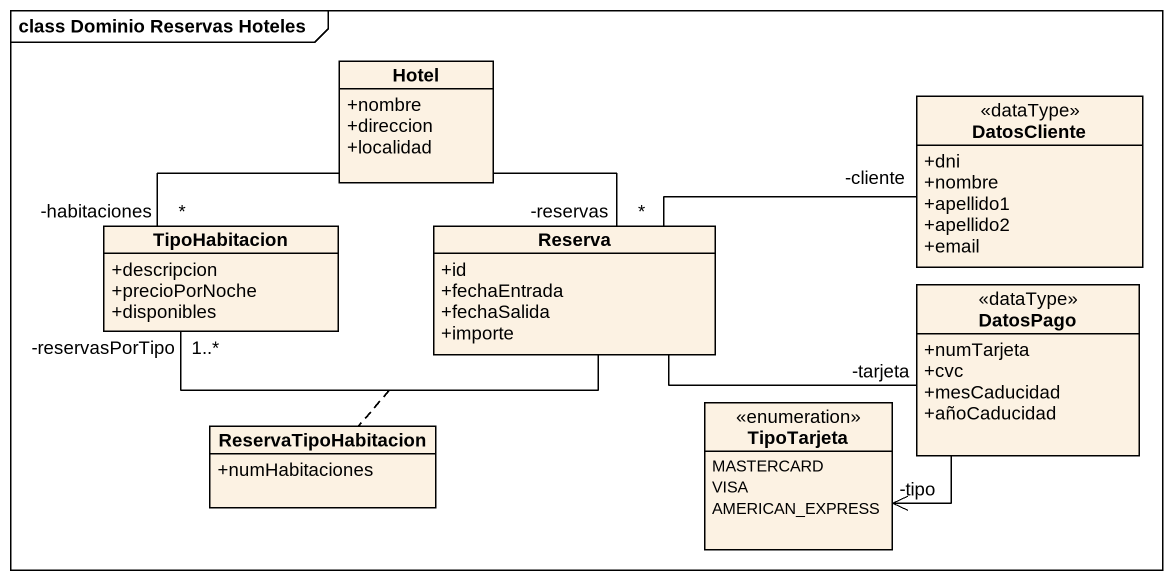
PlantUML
@startuml
mainframe class Dominio Reservas Hoteles
hide circle
hide empty members
skinparam classAttributeIconSize 0
class Hotel {
  +nombre
  +direccion
  +localidad
}
class DatosCliente <<dataType>> {
  +dni
  +nombre
  +apellido1
  +apellido2
  +email
}
class TipoHabitacion {
  +descripcion
  +precioPorNoche
  +disponibles
}
class Reserva {
  +id
  +fechaEntrada
  +fechaSalida
  +importe
}
class DatosPago <<dataType>> {
  +numTarjeta
  +cvc
  +mesCaducidad
  +añoCaducidad
}
class ReservaTipoHabitacion {
  +numHabitaciones
}
enum TipoTarjeta {
  MASTERCARD
  VISA
  AMERICAN_EXPRESS
}
Hotel -- "-habitaciones\n*" TipoHabitacion
Hotel -- "-reservas\n*" Reserva
Reserva -right- "-cliente" DatosCliente
Reserva -left- "-reservasPorTipo\n1..*" TipoHabitacion
(Reserva, TipoHabitacion) .. ReservaTipoHabitacion
Reserva -right- "-tarjeta" DatosPago
TipoTarjeta "-tipo" <-right- DatosPago
@enduml
